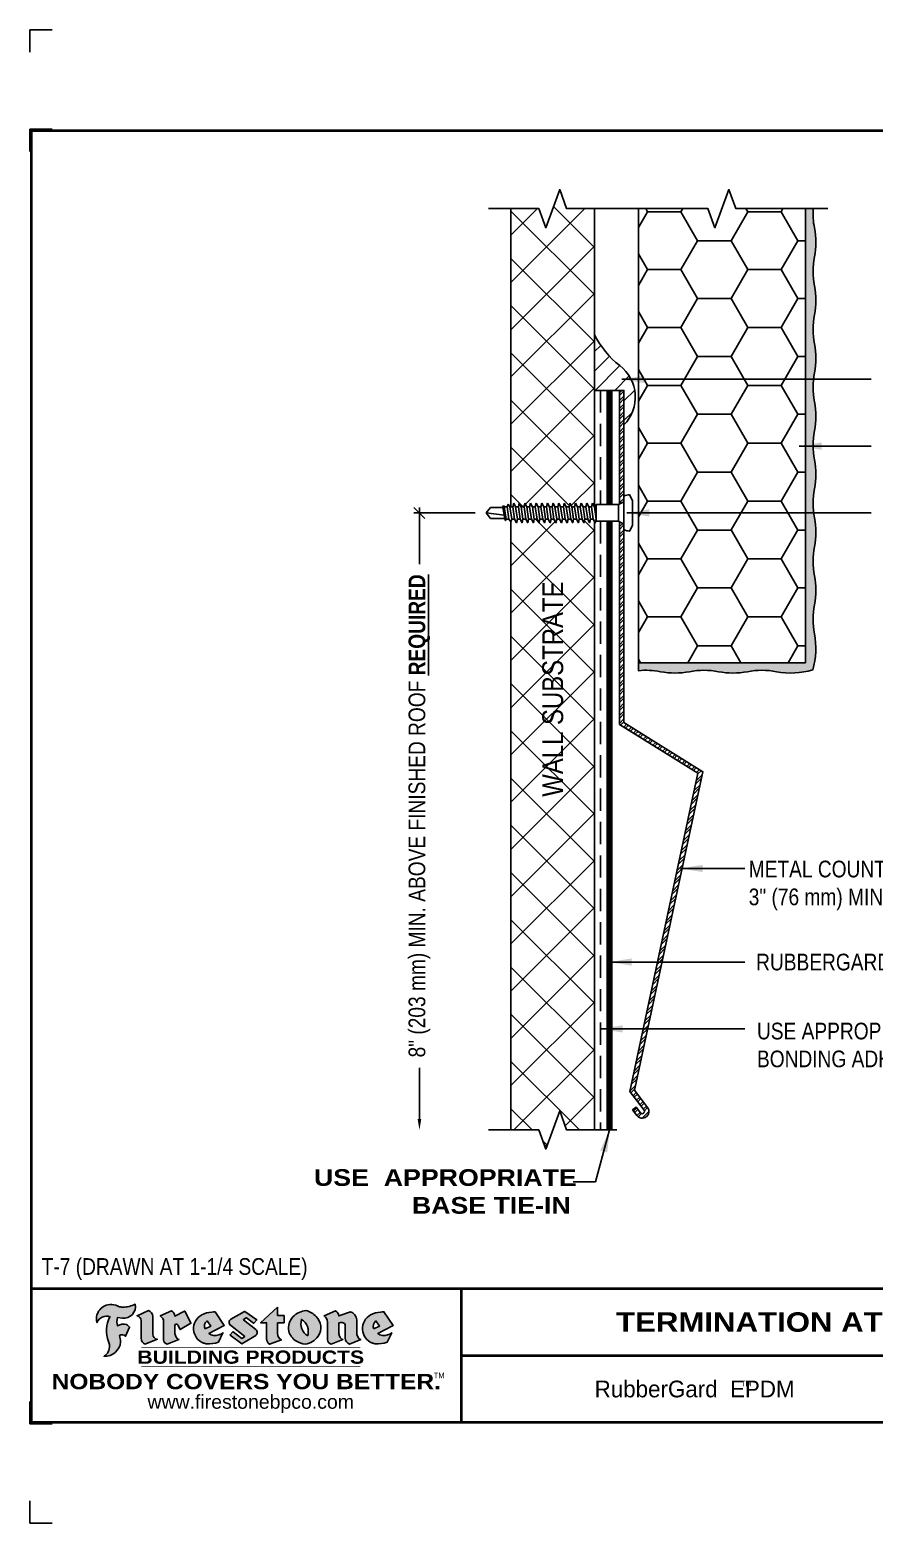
# Model space of a CAD drawing. Header units: inches. Extents: x 277.4 to 297.5, y -59.6 to -42.8.
# Drawn here: x 277.45 to 286.92, y -59.61 to -42.85 of the extents above; entities that cross this region are included whole.
import ezdxf
from ezdxf.enums import TextEntityAlignment as Align

# ---------------------------------------------------------------- set-up
doc = ezdxf.new("R2010")
doc.units = ezdxf.units.IN
doc.header["$MEASUREMENT"] = 0
doc.linetypes.add('HIDDEN', pattern=[0.375, 0.25, -0.125])
doc.layers.get('0').update_dxf_attribs({"linetype": 'CONTINUOUS'})
doc.layers.get('DEFPOINTS').update_dxf_attribs({"linetype": 'CONTINUOUS'})
for name, color, linetype in [('FSBP-ACCESSORY-FIRESTONE', 7, 'CONTINUOUS'), ('FSBP-ACCESSORY-OTHER', 7, 'CONTINUOUS'), ('FSBP-ADHESIVE', 1, 'HIDDEN'), ('FSBP-ANNO-NOTE', 7, 'CONTINUOUS'), ('FSBP-MEMBRANE', 7, 'CONTINUOUS'), ('FSBP-SEALANTS', 1, 'CONTINUOUS'), ('FSBP-TTLB', 7, 'CONTINUOUS'), ('FSBP-TTLB-BORDER', 7, 'CONTINUOUS'), ('FSBP-TTLB-TEXT', 7, 'CONTINUOUS'), ('FSBP-WALL-CURB', 9, 'CONTINUOUS')]:
    doc.layers.add(name, color=color, linetype=linetype)
doc.styles.add('FSBP_ARIAL', font='arial.ttf')
doc.styles.add('FSBP_ARIAL_BOLD', font='')
doc.styles.add('FSBP_ARIAL_NAR', font='ARIALN.TTF')
doc.styles.add('FSBP_BANKGOTHIC', font='bgothm.ttf')
doc.styles.get('FSBP_ARIAL_BOLD').set_extended_font_data('Arial Black')
doc.dimstyles.new('FSBP-DIM', dxfattribs={"dimtxt": 0.1875, "dimasz": 0.125, "dimexe": 0.0625, "dimexo": 0.125, "dimgap": 0.125, "dimtad": 0, "dimdec": 0, "dimzin": 1, "dimdsep": 46, "dimlunit": 4, "dimtxsty": 'FSBP_ARIAL_NAR', "dimblk": 'OBLIQUE', "dimcen": 0.09375, "dimdle": 0.0625, "dimclrd": 256, "dimclre": 256, "dimclrt": 256, "dimadec": 0, "dimazin": 0, "dimtfac": 1, "dimtdec": 0, "dimtmove": 1, "dimatfit": 3, "dimfxl": 1, "dimtolj": 1, "dimtzin": 0, "dimlwd": -1, "dimlwe": -1, "dimarcsym": 0})
doc.dimstyles.new('FSBP-LEADER', dxfattribs={"dimtxt": 0.1875, "dimasz": 0.25, "dimexe": 0.0625, "dimexo": 0.125, "dimgap": 0.125, "dimtad": 0, "dimtih": 1, "dimtoh": 1, "dimdec": 4, "dimzin": 0, "dimdsep": 46, "dimlunit": 4, "dimtxsty": 'FSBP_ARIAL_NAR', "dimcen": 0.09375, "dimclrd": 256, "dimclre": 256, "dimclrt": 256, "dimadec": 0, "dimazin": 0, "dimtfac": 1, "dimtdec": 4, "dimtofl": 0, "dimtmove": 0, "dimatfit": 3, "dimfxl": 1, "dimtolj": 1, "dimtzin": 0, "dimlwd": -1, "dimlwe": -1, "dimarcsym": 0})

# ---------------------------------------------------------------- blocks, each defined once
blk = doc.blocks.new('FSBP_AP_FASTENER_02')
at = {"layer": 'FSBP-ACCESSORY-FIRESTONE'}
for p, q in [((-0.125, 0), (-0.09375, -0.0625)), ((0.09375, -0.0625), (0.125, 0)), ((-0.09375, -0.0625), (-0.09375, -0.3125)), ((-0.09375, -0.0625), (0.09375, -0.0625)), ((0.09375, -0.0625), (0.09375, -0.3125)), ((-0.09375, -0.3125), (-0.0703125, -0.3325892857142776)), ((-0.0703125, -0.3641565527315151), (-0.0703125, -0.3957238197487527)), ((-0.0703125, -0.4272910867660471), (-0.0703125, -0.4588583537832847)), ((-0.0703125, -0.4904256208005222), (-0.0703125, -0.5219928878178166)), ((0.0703125, -0.3440672670172376), (0.0703125, -0.3756345340344751)), ((0.0703125, -0.4072018010517695), (0.0703125, -0.4387690680690071)), ((0.0703125, -0.4703363350862446), (0.0703125, -0.501903602103539)), ((-0.0703125, -0.5535601548350542), (-0.0703125, -0.5851274218523486)), ((-0.0703125, -0.6166946888695861), (-0.0703125, -0.6482619558868237)), ((0.0703125, -0.5334708691207766), (0.0703125, -0.5650381361380141)), ((0.0703125, -0.5966054031553085), (0.0703125, -0.6281726701725461)), ((0.0703125, -0.6597399371897836), (0.0703125, -0.691307204207078)), ((-0.0703125, -0.6798292229041181), (-0.0703125, -0.7113964899213556)), ((-0.0703125, -0.7429637569385932), (-0.0703125, -0.7745310239558876)), ((-0.0703125, -0.8060982909731251), (-0.0703125, -0.8376655579903627)), ((0.0703125, -0.7228744712243156), (0.0703125, -0.7544417382415531)), ((0.0703125, -0.7860090052588475), (0.0703125, -0.8175762722760851)), ((-0.0703125, -0.8692328250076571), (-0.0703125, -0.9008000920248946)), ((-0.0703125, -0.9323673590421322), (-0.0703125, -0.9639346260594266)), ((-0.0703125, -0.9955018930766641), (-0.0703125, -1.027069160093902)), ((0.0703125, -0.8491435392933226), (0.0703125, -0.880710806310617)), ((0.0703125, -0.9122780733278546), (0.0703125, -0.943845340345149)), ((0.0703125, -0.9754126073623866), (0.0703125, -1.006979874379624)), ((-0.0703125, -1.058636427111196), (-0.0703125, -1.090203694128434)), ((-0.0703125, -1.121770961145671), (-0.0703125, -1.153338228162966)), ((0.0703125, -1.038547141396919), (0.0703125, -1.070114408414156)), ((0.0703125, -1.101681675431394), (0.0703125, -1.133248942448688)), ((0.0703125, -1.164816209465926), (0.0703125, -1.196383476483163)), ((-0.0703125, -1.184905495180203), (-0.0703125, -1.216472762197441)), ((-0.0703125, -1.248040029214735), (-0.0703125, -1.279607296231973)), ((-0.0703125, -1.31117456324921), (-0.0703125, -1.342741830266505)), ((0.0625, -1.498492581068092), (0.0625, -1.339552249489429)), ((0.0703125, -1.227950743500458), (0.0703125, -1.259518010517695)), ((0.0703125, -1.291085277534933), (0.0703125, -1.322652544552227)), ((-0.0625, -1.498492581068092), (-0.0625, -1.35740939234654)), ((0, -1.545367581068092), (-0.06250000000002842, -1.498492581068092)), ((0, -1.545367581068092), (0.02460623630037162, -1.344965644303613)), ((0.0625, -1.498492581068092), (0, -1.545367581068092))]:
    blk.add_line(p, q, dxfattribs=at)
blk.add_lwpolyline([(0.1875, 0, 0.1250000000000271), (0.203125, 0.0625), (0.140625, 0.09375), (-0.140625, 0.09375), (-0.203125, 0.0625, 0.1250000000000271), (-0.1875, 0)], format="xyb", close=True, dxfattribs=at)
for points in [[(-0.109375, -0.3539532763657576), (-0.0703125, -0.3325892857142776), (0.0703125, -0.3125), (0.109375, -0.3227032763657576), (0.0703125, -0.3440672670172376), (-0.0703125, -0.3641565527315151)], [(-0.109375, -0.4170878104002895), (-0.0703125, -0.3957238197487527), (0.0703125, -0.3756345340344751), (0.109375, -0.3858378104002895), (0.0703125, -0.4072018010517695), (-0.0703125, -0.4272910867660471)], [(-0.109375, -0.4802223444347646), (-0.0703125, -0.4588583537832847), (0.0703125, -0.4387690680690071), (0.109375, -0.4489723444347646), (0.0703125, -0.4703363350862446), (-0.0703125, -0.4904256208005222)], [(-0.109375, -0.5433568784692966), (-0.0703125, -0.5219928878178166), (0.0703125, -0.501903602103539), (0.109375, -0.5121068784692966), (0.0703125, -0.5334708691207766), (-0.0703125, -0.5535601548350542)], [(-0.109375, -0.6064914125038285), (-0.0703125, -0.5851274218523486), (0.0703125, -0.5650381361380141), (0.109375, -0.5752414125038285), (0.0703125, -0.5966054031553085), (-0.0703125, -0.6166946888695861)], [(-0.109375, -0.6696259465383037), (-0.0703125, -0.6482619558868237), (0.0703125, -0.6281726701725461), (0.109375, -0.6383759465383037), (0.0703125, -0.6597399371897836), (-0.0703125, -0.6798292229041181)], [(-0.109375, -0.7327604805728356), (-0.0703125, -0.7113964899213556), (0.0703125, -0.691307204207078), (0.109375, -0.7015104805728356), (0.0703125, -0.7228744712243156), (-0.0703125, -0.7429637569385932)], [(-0.109375, -0.7958950146073676), (-0.0703125, -0.7745310239558876), (0.0703125, -0.7544417382415531), (0.109375, -0.7646450146073676), (0.0703125, -0.7860090052588475), (-0.0703125, -0.8060982909731251)], [(-0.109375, -0.8590295486418427), (-0.0703125, -0.8376655579903627), (0.0703125, -0.8175762722760851), (0.109375, -0.8277795486418427), (0.0703125, -0.8491435392933226), (-0.0703125, -0.8692328250076571)], [(-0.109375, -0.9221640826763746), (-0.0703125, -0.9008000920248946), (0.0703125, -0.880710806310617), (0.109375, -0.8909140826763746), (0.0703125, -0.9122780733278546), (-0.0703125, -0.9323673590421322)], [(-0.109375, -0.9852986167109066), (-0.0703125, -0.9639346260594266), (0.0703125, -0.943845340345149), (0.109375, -0.9540486167109066), (0.0703125, -0.9754126073623866), (-0.0703125, -0.9955018930766641)], [(-0.109375, -1.048433150745382), (-0.0703125, -1.027069160093902), (0.0703125, -1.006979874379624), (0.109375, -1.017183150745382), (0.0703125, -1.038547141396919), (-0.0703125, -1.058636427111196)], [(-0.109375, -1.111567684779914), (-0.0703125, -1.090203694128434), (0.0703125, -1.070114408414156), (0.109375, -1.080317684779914), (0.0703125, -1.101681675431394), (-0.0703125, -1.121770961145671)], [(-0.109375, -1.174702218814446), (-0.0703125, -1.153338228162966), (0.0703125, -1.133248942448688), (0.109375, -1.143452218814446), (0.0703125, -1.164816209465926), (-0.0703125, -1.184905495180203)], [(-0.109375, -1.237836752848978), (-0.0703125, -1.216472762197441), (0.0703125, -1.196383476483163), (0.109375, -1.206586752848978), (0.0703125, -1.227950743500458), (-0.0703125, -1.248040029214735)], [(-0.099609375, -1.29957619759773), (-0.0703125, -1.279607296231973), (0.0703125, -1.259518010517695), (0.099609375, -1.271116376169175), (0.0703125, -1.291085277534933), (-0.0703125, -1.31117456324921)], [(-0.0849609375, -1.352726280949355), (-0.0703125, -1.342741830266505), (0.0703125, -1.322652544552227), (0.0849609375, -1.328451727377967), (0.0703125, -1.338436178060817), (-0.0703125, -1.358525463775095)]]:
    blk.add_lwpolyline(points, close=True, dxfattribs=at)
blk.add_lwpolyline([(-0.09375, -0.3125), (0.09375, -0.3125)], dxfattribs=at)
blk = doc.blocks.new('TTLB-EPDM_1')
at = {"layer": 'FSBP-TTLB-TEXT'}
h = blk.add_hatch(color=1, dxfattribs=at)
edge = h.paths.add_edge_path()
edge.add_arc((1.037309769669573, -0.1982514792917306), 0.1319107607348553, 264.0410451462098, 370.3106169565175)
edge.add_arc((1.027551646585694, 0.1214293576525799), 0.3273056962876235, 270.05058356628535, 295.23459397187514, ccw=False)
edge.add_arc((1.022801957313345, -0.06680179986895154), 0.1391656561713503, 249.3281275763668, 272.0749124149863, ccw=False)
edge.add_line((0.9736743133014443, -0.1970076156048179), (0.9474927838574558, -0.1852745150568325))
edge.add_arc((0.8939498971398288, -0.3394262635682071), 0.1631857907024099, 70.84590087378872, 194.3325259843273)
edge.add_arc((0.8444260109029493, -0.4259936440910768), 0.1179914261095279, 70.96950098067128, 156.9641407594482, ccw=False)
edge.add_arc((1.153141409296894, -0.4684497516079468), 0.3110405457095052, 150.3231137483159, 203.2084295854517)
edge.add_arc((0.7562495500622943, -0.6412608153899899), 0.1218587156617311, 0.8849157075190988, 24.34668939894999, ccw=False)
edge.add_arc((0.7493781665697374, -0.6475258110744375), 0.1289731377238325, -58.36655102076742, 3.6216782311386737, ccw=False)
edge.add_arc((0.8256699029544474, -0.5792158350996106), 0.1783301886510354, 267.2205474105585, 354.1381621173521)
edge.add_arc((0.7903121048625305, -0.6011409294291745), 0.212787892960859, 0.9996158580669322, 21.00503380861244)
edge.add_arc((1.01880712263941, -0.5666691048185161), 0.05136395668415847, 40.82117713173261, 125.52727787225791, ccw=False)
edge.add_line((1.057676976260041, -0.5330924682126437), (1.102776947655911, -0.4308018311949837))
edge.add_arc((1.040858222524664, -0.4699705673995949), 0.07326744446031509, 32.31675181867256, 66.31481236598174)
edge.add_arc((1.032262518825329, -0.5063316993097662), 0.1102246948011782, 69.8179132332389, 125.254734720681)
edge.add_arc((1.127708877207287, -0.368959353531244), 0.1659710644737306, 164.1569669952081, 196.5811013160487, ccw=False)
edge.add_line((0.9680425188342383, -0.3236487780942383), (1.023615334387159, -0.3294494641845773))
h = blk.add_hatch(color=1, dxfattribs=at)
edge = h.paths.add_edge_path()
edge.add_line((1.275239419159561, -0.6223407783464694), (1.415345367376062, -0.5660418822574371))
edge.add_arc((1.421019305783958, -0.5090099247487757), 0.05731350411836949, 181.9717871001989, 264.31851000495806, ccw=False)
edge.add_line((1.363739737527226, -0.5109819325197265), (1.363412352251203, -0.3102363679013962))
edge.add_arc((1.294263659668751, -0.3103491388303989), 0.06914878453844908, 0.0934405599591014, 72.42834396969012)
edge.add_line((1.315139561173908, -0.2444268274366692), (1.186839444240604, -0.3024209471341379))
edge.add_arc((1.175246268095289, -0.3585110609420917), 0.05727567197445628, -0.017399788185912257, 78.322067691347, ccw=False)
edge.add_line((1.232521937428658, -0.3585284546236807), (1.232574268422297, -0.555126496687123))
edge.add_arc((1.305699496415486, -0.5558575689677219), 0.07312888236350451, 179.4272023230205, 245.3845503102953)
h = blk.add_hatch(color=1, dxfattribs=at)
edge = h.paths.add_edge_path()
edge.add_line((1.792026821926584, -0.3839679064720229), (1.722158956877934, -0.2518542302253621))
edge.add_arc((1.720119655279638, -0.2529327078887852), 0.002306916790721817, 27.87197133405656, 117.3766794470751)
edge.add_line((1.719058846382097, -0.250884159729182), (1.610638460368705, -0.3070279753467702))
edge.add_arc((1.547088841662962, -0.3061026658494403), 0.06355635479880145, 359.165808011073, 425.8793658831422)
edge.add_line((1.573061729235633, -0.2480956029480268), (1.446879247402876, -0.3051325108639702))
edge.add_arc((1.407812067100189, -0.370357133046621), 0.07602957263902092, -3.441403975725109, 59.07992244284969, ccw=False)
edge.add_line((1.483704536400296, -0.3749210150788969), (1.483704536400296, -0.5723838140635706))
edge.add_arc((1.54053746518044, -0.568254406115083), 0.05698275005415228, 184.1557352478595, 255.3066498366543)
edge.add_line((1.526084036778343, -0.6233736605654059), (1.657291340682093, -0.570650514527486))
edge.add_arc((1.688298576827198, -0.5021390388423987), 0.0752015358480571, 207.5160880841914, 245.649226723163, ccw=False)
edge.add_arc((1.721050197024907, -0.4914488168456328), 0.1093332836229113, 179.4823365255141, 204.5537900001094, ccw=False)
edge.add_line((1.611721375809452, -0.4904610114968335), (1.611721375809452, -0.4126404716788983))
edge.add_arc((1.628589765097195, -0.414159299036043), 0.01693662875851176, 28.356188110622725, 174.8549701683585, ccw=False)
edge.add_arc((1.627340435522395, -0.4197189881350504), 0.02111886817708033, 22.216893572439517, 40.10213956426492, ccw=False)
edge.add_line((1.646891420738257, -0.4117336534413738), (1.666638796144639, -0.4549750258192233))
edge.add_arc((1.668737246926742, -0.4540167099035481), 0.002306916790685496, 204.545128184284, 299.6323508190091)
edge.add_line((1.669877862091766, -0.4560219186518992), (1.791128135493295, -0.3870515928837648))
edge.add_line((1.791128135493295, -0.3870515928837648), (1.792026821926584, -0.3839679064720229))
h = blk.add_hatch(color=1, dxfattribs=at)
h.paths.add_polyline_path([(2.063388732080512, -0.2583237030618903, 0.02524281661523788), (2.025024361750752, -0.2610532129309178, 0.1213611957758757), (1.901773912052249, -0.3008158885520373, 0.6151668103976068), (1.93274136141747, -0.6099060679591872, 0.05306812109568645), (1.967936229862175, -0.617865745600497, 0.1150932231766138), (2.099126721549737, -0.5994933789882708), (2.151195569562105, -0.4944891916583316, -0.08755405562188731), (2.104230609512001, -0.5187113292177372, -0.265591761123442), (1.992692314386659, -0.5010701623316862), (2.165347897647223, -0.4141184325909109, 0.4518949533370738), (2.166222728871162, -0.4107679608846269)])
h.paths.add_polyline_path([(2.014217313945437, -0.4188965037300676), (1.951113654018855, -0.4515330109460507, -0.3720533890450154), (1.973177450672722, -0.3607130665457561)], flags=16)
h = blk.add_hatch(color=1, dxfattribs=at)
edge = h.paths.add_edge_path()
edge.add_arc((2.260407392426802, -0.3775796671688782), 0.04152450223225729, 123.20805433950699, 232.2027298779723, ccw=False)
edge.add_line((2.237665217914071, -0.3428366421988329), (2.393535971665983, -0.2540943745380986))
edge.add_arc((2.394677353533142, -0.2560991469722482), 0.002306916790741334, 55.64644466176611, 119.65426054492559, ccw=False)
edge.add_line((2.395979141996861, -0.2541946229174954), (2.531809646140459, -0.3470380726374032))
edge.add_arc((2.530468902927946, -0.3489153772789875), 0.002306916790700397, -42.731101238422525, 54.4661353739603, ccw=False)
edge.add_line((2.532163440279987, -0.3504807552658491), (2.498457913851155, -0.3869673252714421))
edge.add_arc((2.496763376499139, -0.3854019472845934), 0.002306916790672934, 233.7527076894875, 317.26889876138785, ccw=False)
edge.add_line((2.495399362263356, -0.38726241234572), (2.413849913492982, -0.3274738082119626))
edge.add_arc((2.412485899257181, -0.3293342732731342), 0.002306916790720064, 53.75270768979358, 124.4135619297835)
edge.add_line((2.41118211687575, -0.3274311136421062), (2.382933981293377, -0.346782838468144))
edge.add_arc((2.38423776367478, -0.3486859980991606), 0.002306916790694898, 124.4135619293799, 231.8459020253626)
edge.add_line((2.382812599816248, -0.3505000469010184), (2.519899969301207, -0.4581994452042721))
edge.add_arc((2.494247019847682, -0.4908523236374461), 0.04152450223225742, -55.21225898295222, 51.84590202520428, ccw=False)
edge.add_line((2.517938320565804, -0.5249552055672808), (2.364434947484597, -0.6179520922513717))
edge.add_arc((2.36323960192349, -0.6159790200102006), 0.002306916790726996, 233.2955624372927, 301.20872157023314, ccw=False)
edge.add_line((2.361860787187538, -0.6178285429225383), (2.231266621301074, -0.5204709167214361))
edge.add_arc((2.232647938930649, -0.5186232623475259), 0.002306916790697672, 135.5134179846393, 233.21798691998708, ccw=False)
edge.add_line((2.231002150870836, -0.5170067083764565), (2.262839375599356, -0.4845937328397696))
edge.add_arc((2.264485163659225, -0.4862102868108537), 0.002306916790748497, 53.0352839999411, 135.513417985369, ccw=False)
edge.add_line((2.265872365996302, -0.4843670465239001), (2.361834678328762, -0.5565872257804898))
edge.add_arc((2.363221880665761, -0.5547439854936304), 0.002306916790627066, 233.0352840000685, 302.2362632414394)
edge.add_line((2.36445241715569, -0.5566953042850713), (2.39428499383348, -0.5378823484768844))
edge.add_arc((2.393054457343549, -0.5359310296853765), 0.002306916790685166, 302.2362632406177, 412.2027298768422)
edge.add_line((2.394468296066179, -0.5341081404551886), (2.234958295420142, -0.4103916733127022))
h = blk.add_hatch(color=1, dxfattribs=at)
edge = h.paths.add_edge_path()
edge.add_line((2.763460561272041, -0.2072496393923444), (2.763460561272041, -0.2969520779963801))
edge.add_arc((2.765767478062699, -0.2969520779963943), 0.00230691679065842, 179.9999999996471, 269.9999999996471)
edge.add_line((2.765767478062685, -0.2992589947870528), (2.835417693520355, -0.2992589947870528))
edge.add_arc((2.835417693520355, -0.3015659115777538), 0.002306916790701052, 0, 90, ccw=False)
edge.add_line((2.837724610311056, -0.3015659115777538), (2.837724610311056, -0.3790761307453892))
edge.add_arc((2.83541769352037, -0.3790761307453749), 0.002306916790686842, 269.99999999964706, 359.99999999964706, ccw=False)
edge.add_line((2.835417693520355, -0.3813830475360618), (2.765767478062685, -0.3813830475360618))
edge.add_arc((2.765767478062699, -0.3836899643267202), 0.00230691679065842, 90.00000000035294, 180.0000000003529)
edge.add_line((2.763460561272041, -0.3836899643267344), (2.763460561272041, -0.5033995910642801))
edge.add_arc((2.836735953378943, -0.5071368822038516), 0.07337063740681413, 177.0802527808789, 245.3249543133826)
edge.add_line((2.806105814540615, -0.5738080530967267), (2.674529557384915, -0.6226036013049594))
edge.add_arc((2.708610405062069, -0.564298408791804), 0.06753517344606039, 177.0345319916277, 239.6926428024901, ccw=False)
edge.add_line((2.641165668230087, -0.560804539009709), (2.641165668230087, -0.3836899643267344))
edge.add_arc((2.638858751439429, -0.3836899643267202), 0.00230691679065842, 359.9999999996471, 449.999999999647)
edge.add_line((2.638858751439443, -0.3813830475360618), (2.572857950769389, -0.3813830475360618))
edge.add_line((2.572857950769389, -0.3813830475360618), (2.763460561272041, -0.2072496393923444))
h = blk.add_hatch(color=1, dxfattribs=at)
edge = h.paths.add_edge_path(flags=16)
edge.add_arc((2.940363509127394, -0.4847985213681437), 0.1684614578629418, 344.5558804047865, 417.0140046669545)
edge.add_arc((3.194458079644619, -0.3883534532477785), 0.1684614578629414, 164.5558804047864, 237.0140046669546)
edge = h.paths.add_edge_path()
edge.add_arc((3.069375116502199, -0.4399344555144872), 0.1828726885096673, 136.0914512150047, 191.213418978326)
edge.add_arc((3.064939550433406, -0.4318234379590333), 0.1803148804748503, 194.0167254156723, 240.6663730831859)
edge.add_arc((3.098047041778981, -0.3845058757092554), 0.2378525180183701, 239.2975390661776, 264.2889872773176)
edge.add_arc((3.04884478212623, -0.4190232383793012), 0.203760689247156, 277.1986764832036, 326.503572961274)
edge.add_arc((3.077739326803546, -0.4341046616465112), 0.171374865791709, 325.3768876809902, 406.3828327799087)
edge.add_arc((3.011839488065919, -0.4896144380417797), 0.2571945645850002, 44.28462553519766, 73.82901434867304)
edge.add_arc((3.117152499586992, -0.4983433120546693), 0.2579560664039132, 97.50292863483666, 134.1039137579027)
h = blk.add_hatch(color=1, dxfattribs=at)
edge = h.paths.add_edge_path()
edge.add_line((3.322690228557462, -0.5721896537377091), (3.322690228557462, -0.3749210150788969))
edge.add_arc((3.246797759257384, -0.3703571330465745), 0.076029572638996, 356.5585960242387, 419.0799224428129)
edge.add_line((3.285864939560099, -0.3051325108639702), (3.412047421392799, -0.2480956029480268))
edge.add_arc((3.386074533820159, -0.3061026658494941), 0.06355635479883807, 0.3962622833877276, 65.87936588318718, ccw=False)
edge.add_line((3.449629368605429, -0.3056631084210863), (3.580526418688805, -0.2593848434574539))
edge.add_arc((3.555744121700958, -0.3530904070730321), 0.09692726601172152, 2.366977007666776, 75.18615851992018, ccw=False)
edge.add_line((3.652588689330287, -0.3490873311063041), (3.652588689330287, -0.4883770011386872))
edge.add_arc((3.761877549389556, -0.4914934052703811), 0.1093332836229047, 178.3666365323574, 204.5537900000422)
edge.add_arc((3.729125929191727, -0.5021836272670953), 0.07520153584796169, 207.5160880841711, 245.2240541443093)
edge.add_line((3.697611150971852, -0.5704631245385627), (3.572585913552643, -0.6207021253773775))
edge.add_arc((3.59534718600759, -0.5526356419907701), 0.07177131519198746, 180.3328587115751, 251.51018566665869, ccw=False)
edge.add_line((3.523577081955409, -0.5530525936986663), (3.523577081955409, -0.4153032515383615))
edge.add_arc((3.486319529276879, -0.4148773504126441), 0.0372599868942854, 359.3450650296066, 449.0500281941028)
edge.add_arc((3.482769874121713, -0.4419622099033496), 0.06447454900600783, 86.29402372314017, 119.8211331593848)
edge.add_line((3.450707067966732, -0.3860252459975726), (3.450707067966732, -0.4904610114968335))
edge.add_arc((3.560035889182251, -0.491448816845647), 0.1093332836229751, 179.4823365255069, 204.5537900001023)
edge.add_arc((3.527284268984408, -0.5021390388424952), 0.07520153584796385, 207.5160880841699, 245.6492267231416)
edge.add_line((3.496277032839316, -0.570650514527486), (3.365069728935509, -0.6233736605654059))
edge.add_arc((3.37950248606194, -0.5682868177318081), 0.05694615642555727, 183.9298782390169, 255.318496325343, ccw=False)
h = blk.add_hatch(color=1, dxfattribs=at)
h.paths.add_polyline_path([(3.957695472291277, -0.2583237030618903, 0.02524281661523822), (3.919331101961575, -0.2610532129309178, 0.1085638477195505), (3.807890832595604, -0.2939221658134414, 0.6425897848490651), (3.827048101628293, -0.6099060679591872, 0.05306812109569052), (3.862242970072884, -0.617865745600497, 0.1150932231766133), (3.993433461760503, -0.5994933789882708), (4.045502309772871, -0.4944891916583316, -0.08755405562189084), (3.998537349722767, -0.5187113292177372, -0.2655917611234366), (3.886999054597368, -0.5010701623316862), (4.059654637857989, -0.4141184325909109, 0.4518949533370731), (4.060529469081928, -0.4107679608846269)])
h.paths.add_polyline_path([(3.90852405415626, -0.4188965037300676), (3.845420394229677, -0.4515330109460507, -0.3720533890450147), (3.867484190883488, -0.3607130665457561)], flags=16)
at = {"layer": 'DEFPOINTS', "linetype": 'Continuous', "ltscale": 1.75}
for points in [[(-0.015625, 13.88083333333333), (-0.015625, 14.13083333333333), (0.234375, 14.13083333333333)], [(-0.015625, -2.380833333333342), (-0.015625, -2.630833333333342), (0.234375, -2.630833333333342)]]:
    blk.add_lwpolyline(points, dxfattribs=at)
at = {"layer": 'DEFPOINTS', "color": 1}
for points in [[(0.234375, 13.015625), (-0.015625, 13.015625), (-0.015625, 12.765625)], [(0.234375, -1.515625), (-0.015625, -1.515625), (-0.015625, -1.265625)]]:
    blk.add_lwpolyline(points, dxfattribs=at)
at = {"layer": 'FSBP-TTLB', "const_width": 0.03125}
for points in [[(0, 0), (0, -1.5), (20, -1.5), (20, 0), (0, 0)], [(4.825208527206769, 0), (4.825208527206769, -0.75)], [(4.825208527206769, -0.75), (15.84028770518938, -0.75)], [(4.825208527206769, -0.75), (4.825208527206769, -1.5)]]:
    blk.add_lwpolyline(points, dxfattribs=at)
at = {"layer": 'FSBP-TTLB-BORDER', "const_width": 0.03125}
blk.add_lwpolyline([(20, 0), (20, 13), (0, 13), (0, 0)], dxfattribs=at)
at = {"layer": 'FSBP-TTLB-TEXT', "color": 1}
blk.add_line((0.7358432058323388, -0.379822754145593), (0.7358432058323388, -0.379822754145593), dxfattribs=at)
for points in [[(1.023615323725323, -0.3294494630716969, 0.5000510906601082), (1.167090420776901, -0.1746414942047778, -0.1103304102359608), (1.027840608309816, -0.2058762110801382, -0.09957876667165425), (0.9736743133014443, -0.1970076156048179), (0.9474927838574558, -0.1852745150568325, 0.5978159689075124), (0.7358432058323388, -0.379822754145593, -0.3938834584182213), (0.8828996422548698, -0.3144510229727047, 0.2349406564350952), (0.86727108227484, -0.5910237178633082, -0.1027304183841549), (0.8780937320133262, -0.6393788197974146, -0.2772692352614086), (0.8170223912655956, -0.7573362346216896, 0.3985429150902959), (1.003067614090241, -0.5974286950643517, 0.0875124847930418), (0.9889600163401155, -0.5248671157293501, -0.3874031597924062), (1.057676976260041, -0.5330924682126437), (1.102776947655911, -0.4308018311949837, 0.1494423498871741), (1.07029056398062, -0.4028746979725923, 0.2467195073738216), (0.9686394281704906, -0.4163228904100862, -0.1424285161541127), (0.9680425188342383, -0.3236487780942383), (1.023615334387159, -0.3294494641845773)], [(2.166222728871162, -0.4107679608846269), (2.063388732080512, -0.2583237030618903, 0.02524281661523788), (2.025024361750752, -0.2610532129309178, 0.1085638477195265), (1.913584092384895, -0.2939221658134414, 0.6425897848491228), (1.93274136141747, -0.6099060679591872, 0.05306812109568648), (1.967936229862175, -0.617865745600497, 0.1150932231766137), (2.099126721549737, -0.5994933789882708), (2.151195569562105, -0.4944891916583316, -0.0875540556218873), (2.104230609512001, -0.5187113292177372, -0.2655917611234418), (1.992692314386659, -0.5010701623316862), (2.165347897647223, -0.4141184325909109)], [(2.763460561272041, -0.2072496393923444), (2.763460561272041, -0.2969520779963801, 0.4142135623730958), (2.765767478062685, -0.2992589947870528), (2.835417693520355, -0.2992589947870528, -0.414213562373095), (2.837724610311056, -0.3015659115777538), (2.837724610311056, -0.3790761307453892, -0.4142135623730938), (2.835417693520355, -0.3813830475360618), (2.765767478062685, -0.3813830475360618, 0.4142135623730958), (2.763460561272041, -0.3836899643267344), (2.763460561272041, -0.5033995910642801, 0.3068985753588853), (2.806105814540615, -0.5738080530967267), (2.674529557384915, -0.6226036013049594, -0.2804194150632976), (2.641165668230087, -0.560804539009709), (2.641165668230087, -0.3836899643267344, 0.414213562373095), (2.638858751439443, -0.3813830475360618), (2.572857950769389, -0.3813830475360618), (2.763460561272041, -0.2072496393923444)], [(4.060529469081928, -0.4107679608846269), (3.957695472291277, -0.2583237030618903, 0.02524281661523788), (3.919331101961575, -0.2610532129309178, 0.1085638477195265), (3.807890832595604, -0.2939221658134414, 0.6425897848491228), (3.827048101628293, -0.6099060679591872, 0.05306812109568648), (3.862242970072884, -0.617865745600497, 0.1150932231766137), (3.993433461760503, -0.5994933789882708), (4.045502309772871, -0.4944891916583316, -0.0875540556218873), (3.998537349722767, -0.5187113292177372, -0.2655917611234418), (3.886999054597368, -0.5010701623316862), (4.059654637857989, -0.4141184325909109)], [(4.059654637857989, -0.4141184325909109, 0.4518949533370731), (4.060529469081928, -0.4107679608846269, 0.4518949533370731)]]:
    blk.add_lwpolyline(points, format="xyb", dxfattribs=at)
for points in [[(1.275239419159561, -0.6223407783464694), (1.415345367376062, -0.5660418822574371, -0.3756100036733062), (1.363739737527226, -0.5109819325197265), (1.363412352251203, -0.3102363679013962, 0.3265360292958048), (1.315139561173908, -0.2444268274366692), (1.186839444240604, -0.3024209471341379, -0.3557863980845349), (1.232521937428658, -0.3585284546236807), (1.232574268422297, -0.555126496687123, 0.2960110723418457)], [(1.792026821926584, -0.3839679064720229), (1.722158956877934, -0.2518542302253621, 0.4116839150163434), (1.719058846382097, -0.250884159729182), (1.610638460368705, -0.3070279753467702, 0.2996033003794034), (1.573061729235633, -0.2480956029480268), (1.446879247402876, -0.3051325108639702, -0.2797757560995365), (1.483704536400296, -0.3749210150788969), (1.483704536400296, -0.5723838140635706, 0.320828638474519), (1.526084036778343, -0.6233736605654059), (1.657291340682093, -0.570650514527486, -0.1679398621276611), (1.621603752698661, -0.5368819723450571, -0.1098333365370753), (1.611721375809452, -0.4904610114968335), (1.611721375809452, -0.4126404716788983, -0.743334502655012), (1.64349420176768, -0.4061152228778298, -0.07819791644735608), (1.646891420738257, -0.4117336534413738), (1.666638796144639, -0.4549750258192233, 0.4404648714563479), (1.669877862091766, -0.4560219186518992), (1.791128135493295, -0.3870515928837648)], [(2.234958295420142, -0.4103916733127022, -0.5150044486718882), (2.237665217914071, -0.3428366421988329), (2.393535971665983, -0.2540943745380986, -0.2867822934100265), (2.395979141996861, -0.2541946229174954), (2.531809646140459, -0.3470380726374032, -0.4515027974650387), (2.532163440279987, -0.3504807552658491), (2.498457913851155, -0.3869673252714421, -0.3814439164929681), (2.495399362263356, -0.38726241234572), (2.413849913492982, -0.3274738082119626, 0.3184718635035665), (2.41118211687575, -0.3274311136421062), (2.382933981293377, -0.346782838468144, 0.5064094529656681), (2.382812599816248, -0.3505000469010184), (2.519899969301207, -0.4581994452042721, -0.5043597839115849), (2.517938320565804, -0.5249552055672808), (2.364434947484597, -0.6179520922513717, -0.3053163970316367), (2.361860787187538, -0.6178285429225383), (2.231266621301074, -0.5204709167214361, -0.4541703869768119), (2.231002150870836, -0.5170067083764565), (2.262839375599356, -0.4845937328397696, -0.3762644290664977), (2.265872365996302, -0.4843670465239001), (2.361834678328762, -0.5565872257804898, 0.3114700032088108), (2.36445241715569, -0.5566953042850713), (2.39428499383348, -0.5378823484768844, 0.520381097387146), (2.394468296066179, -0.5341081404551886)], [(2.937624918725987, -0.3131105398334029, 0.2452625673097023), (2.889993533867141, -0.4754966266250307, 0.2064059665179019), (2.976604338974084, -0.5890186876871866, 0.1094800500670344), (3.074378098474654, -0.6211778035979165, 0.2185147641853038), (3.218764944843201, -0.5314757029352819, 0.3689489483072479), (3.195959963110113, -0.3100352223135445, 0.1296305888694145), (3.0834694040758, -0.242595816912754, 0.1610736375384317)], [(3.322690228557462, -0.5721896537377091), (3.322690228557462, -0.3749210150788969, 0.2797757560995341), (3.285864939560099, -0.3051325108639702), (3.412047421392799, -0.2480956029480268, -0.2937618496109166), (3.449629368605429, -0.3056631084210863), (3.580526418688805, -0.2593848434574539, -0.3288760160581939), (3.652588689330287, -0.3490873311063041), (3.652588689330287, -0.4883770011386872, 0.114762897203527), (3.662431105063263, -0.536926560769686, 0.166032965990522), (3.697611150971852, -0.5704631245385627), (3.572585913552643, -0.6207021253773775, -0.3209557512194564), (3.523577081955409, -0.5530525936986663), (3.523577081955409, -0.4153032515383615, 0.4127061514896111), (3.48693727661589, -0.3776224848030694, 0.1473421876160361), (3.450707067966732, -0.3860252459975726), (3.450707067966732, -0.4904610114968335, 0.1098333365370753), (3.460589444855941, -0.5368819723450855, 0.1679398621276611), (3.496277032839316, -0.570650514527486), (3.365069728935509, -0.6233736605654059, -0.3219729545308964), (3.322690228557462, -0.5721896537377091, 29.1476284739)], [(1.951113654018855, -0.4515330109460507), (2.014217313945437, -0.4188965037300676), (1.973177450672722, -0.3607130665457561, 0.3720533890450154)], [(3.10274193015772, -0.5296595419651595, 0.3271311138286319), (3.032079658614293, -0.3434924326507627, 0.3271311138286322)], [(3.845420394229677, -0.4515330109460507), (3.90852405415626, -0.4188965037300676), (3.867484190883488, -0.3607130665457561, 0.3720533890450154)]]:
    blk.add_lwpolyline(points, format="xyb", close=True, dxfattribs=at)
at = {"layer": 'FSBP-TTLB-TEXT', "const_width": 0.0078125}
for points in [[(1.233926579809207, -0.6584455781731435), (3.691229482685259, -0.6584455781731577)], [(1.233926579809207, -0.8761560960495984), (3.691229482685259, -0.8761560960495842)]]:
    blk.add_lwpolyline(points, dxfattribs=at)
at = {"layer": 'FSBP-TTLB-TEXT', "color": 1}
for centre, start, end in [((1.789987520328282, -0.3850463841354355), 299.6323508193319, 27.87197133380463), ((2.164310260790558, -0.412058050385383), 296.7304547840455, 34.00233684987403)]:
    blk.add_arc(centre, 0.00230691679068068, start, end, dxfattribs=at)
at = {"layer": 'FSBP-TTLB-TEXT', "lineweight": 18, "style": 'FSBP_ARIAL_BOLD'}
blk.add_text('BUILDING PRODUCTS', height=0.1484375, dxfattribs=at).set_placement((2.462578031247233, -0.7673008371113639), align=Align.MIDDLE_CENTER)
at = {"layer": 'FSBP-TTLB-TEXT', "color": 1}
for s, height, style, p in [('NOBODY COVERS YOU BETTER.', 0.171875, 'FSBP_ARIAL_BOLD', (2.412604263603384, -1.041650450587369)), ('TM', 0.0625, 'FSBP_BANKGOTHIC', (4.576671173373001, -0.9725745042934193))]:
    blk.add_text(s, height=height, dxfattribs=dict(at, style=style)).set_placement(p, align=Align.MIDDLE_CENTER)
at = {"layer": 'FSBP-TTLB-TEXT'}
for s, height, style, p in [('RubberGard  EPDM', 0.1875, 'FSBP_BANKGOTHIC', (7.443365678241776, -1.125)), ('TM', 0.0625, 'FSBP_BANKGOTHIC', (8.023397742165457, -1.062518816683806)), ('www.firestonebpco.com', 0.15625, 'FSBP_ARIAL', (2.462578031247233, -1.268657306740124))]:
    blk.add_text(s, height=height, dxfattribs=dict(at, style=style)).set_placement(p, align=Align.MIDDLE_CENTER)
for tag, height, style, p in [('MAXIMUM_WARRANTY', 0.1875, 'FSBP_ARIAL_BOLD', (18.03987100774941, 0.2240244307510579)), ('ACCPT_SYSTEMS', 0.21875, 'FSBP_ARIAL', (12.49438170418193, -1.125))]:
    blk.add_attdef(tag, text='', height=height, dxfattribs=dict(at, style=style)).set_placement(p, align=Align.MIDDLE_LEFT)
for tag, height, style, p in [('DETAIL_DESCP_LINE_1', 0.21875, 'FSBP_ARIAL_BOLD', (10.33118450231211, -0.3736318192489421)), ('ISSUE_REV_DATE', 0.21875, 'FSBP_ARIAL', (16.84069633627263, -0.7282559425942452)), ('DETAIL_NUMBER', 0.4375, 'FSBP_ARIAL', (18.91941590748775, -0.8931630692489421))]:
    blk.add_attdef(tag, text='', height=height, dxfattribs=dict(at, style=style)).set_placement(p, align=Align.MIDDLE_CENTER)
blk = doc.blocks.new('_OBLIQUE')
at = {"color": 0, "linetype": 'ByBlock'}
blk.add_line((-0.5, -0.5), (0.5, 0.5), dxfattribs=at)
blk = doc.blocks.new('*D4')
at = {"layer": 'DEFPOINTS', "color": 0, "transparency": 16777216}
for p in [(281.8181120247438, -48.26908298545125), (282.5681120247438, -48.26908298545125), (282.5949435006623, -55.19507399381949)]:
    blk.add_point(p, dxfattribs=at)
at = {"layer": 'FSBP-ANNO-NOTE', "transparency": 16777216}
for p, q in [((282.4431120247438, -48.26908298545125), (281.7556120247438, -48.26908298545125)), ((281.8181120247438, -48.20658298545125), (281.8181120247438, -48.84283906262309)), ((281.8181120247438, -55.07007399381949), (281.8181120247438, -54.49631791664765))]:
    blk.add_line(p, q, dxfattribs=at)
blk.add_solid([(281.7972786914105, -55.07007399381949), (281.8389453580771, -55.07007399381949), (281.8181120247438, -55.19507399381949)], dxfattribs=at)
at = {"layer": 'FSBP-ANNO-NOTE', "transparency": 16777216, "xscale": 0.125, "yscale": 0.125, "zscale": 0.125, "rotation": 90}
blk.add_blockref('_OBLIQUE', (281.8181120247438, -48.26908298545125), dxfattribs=at)
at = {"layer": 'FSBP-ANNO-NOTE', "transparency": 16777216, "insert": (281.8181120247438, -51.66957848963532), "char_height": 0.1875, "attachment_point": 5, "rotation": 90, "style": 'FSBP_ARIAL_NAR'}
blk.add_mtext('\\A1;8" (203 mm) MIN. ABOVE FINISHED ROOF {\\fArial Narrow|b1|i0|c0|p34;\\LREQUIRED}', dxfattribs=at)

msp = doc.modelspace()

# ---------------------------------------------------------------- hatches: boundary and pattern name
at = {"layer": 'FSBP-ACCESSORY-OTHER'}
h = msp.add_hatch(dxfattribs=at)
h.set_pattern_fill('STEEL', color=256, scale=0.5, style=0)
h.set_pattern_definition([(45, (0, 0), (-0.04419417382415922, 0.04419417382415922), []), (45, (0, 0.03125), (-0.04419417382415922, 0.04419417382415922), [])])
h.paths.add_polyline_path([(284.1788477974519, -54.76141370706746), (284.3380467002349, -54.97278114718112, -1), (284.2981078522702, -55.0028625105688), (284.2500366454162, -54.93903865400792), (284.2100977974519, -54.96912001739558), (284.2581690043057, -55.03294387395646, 1), (284.3779855481995, -54.94269978379351), (284.2325184991042, -54.74956404447194), (284.9981439475151, -51.17396398543198), (284.113479605812, -50.62254168068493), (284.1134796058121, -48.39408298545133), (284.0634796058121, -48.36908298545131), (284.063479605812, -50.64325235880354), (284.9432315258729, -51.19161268994537)])
h.paths.add_polyline_path([(284.1134796058121, -46.89325235880354), (284.063479605812, -46.89326394172731), (284.0634796058119, -48.1690829854512), (284.1134796058121, -48.14408298545113)])
at = {"layer": 'FSBP-SEALANTS'}
h = msp.add_hatch(dxfattribs=at)
h.set_pattern_fill('ANSI31', color=256, scale=1.25, style=0)
h.set_pattern_definition([(45, (-5.684341886080801e-14, -35.02333333333326), (-0.110485434560398, 0.1104854345603981), [])])
edge = h.paths.add_edge_path()
edge.add_arc((284.6831205872241, -45.82042978146548), 1.005864938762164, 206.4368673966137, 232.235469974545)
edge.add_arc((283.7932553375821, -46.96910479038412), 0.4471713438662746, -44.26568539744528, 52.23546997454832, ccw=False)
edge.add_line((284.1134796058122, -47.28122436492512), (284.1134796058121, -46.89325235880354))
edge.add_line((284.1134796058121, -46.89325235880354), (283.7824435006625, -46.89332904612316))
edge.add_line((283.7824435006625, -46.89332904612316), (283.7824435006625, -46.26825235880369))
at = {"layer": 'FSBP-WALL-CURB'}
h = msp.add_hatch(dxfattribs=at)
h.set_pattern_fill('ANSI37', color=256, scale=3, style=0)
h.set_pattern_definition([(45, (0.3142502234347262, -35.47051604416727), (-0.2651650429449553, 0.2651650429449554), []), (135, (0.3142502234347262, -35.47051604416727), (-0.2651650429449554, -0.2651650429449553), [])])
h.paths.add_polyline_path([(283.7824435006623, -44.85315181124618), (283.4699435006623, -44.85315181124618), (283.3918185006623, -44.63850513785125), (283.2355685006623, -45.06779848464105), (283.1574435006623, -44.85315181124618), (282.8449435006623, -44.85315181124618), (282.8449435006624, -48.10357645699287), (282.8970068436144, -48.19877048545125), (282.9285741106316, -48.19877048545126), (282.9387773869975, -48.15970798545123), (282.9601413776489, -48.19877048545125), (282.9917086446662, -48.19877048545125), (283.001911921032, -48.15970798545127), (283.0232759116834, -48.19877048545125), (283.0548431787007, -48.19877048545126), (283.0650464550665, -48.15970798545121), (283.086410445718, -48.19877048545125), (283.1179777127352, -48.19877048545125), (283.128180989101, -48.15970798545116), (283.1495449797525, -48.19877048545124), (283.1811122467698, -48.19877048545125), (283.1913155231355, -48.15970798545129), (283.212679513787, -48.19877048545124), (283.2442467808042, -48.19877048545124), (283.2544500571701, -48.15970798545122), (283.2758140478215, -48.19877048545125), (283.3073813148387, -48.19877048545125), (283.3175845912045, -48.15970798545121), (283.338948581856, -48.19877048545125), (283.3705158488733, -48.19877048545125), (283.3807191252391, -48.15970798545127), (283.4020831158905, -48.19877048545125), (283.4336503829077, -48.19877048545125), (283.4438536592736, -48.15970798545123), (283.4652176499251, -48.19877048545125), (283.4967849169423, -48.19877048545125), (283.5069881933081, -48.15970798545121), (283.5283521839596, -48.19877048545125), (283.5599194509768, -48.19877048545125), (283.5701227273426, -48.15970798545123), (283.591486717994, -48.19877048545125), (283.6230539850113, -48.19877048545126), (283.6332572613771, -48.15970798545123), (283.6546212520286, -48.19877048545125), (283.6861885190458, -48.19877048545125), (283.6963917954116, -48.15970798545119), (283.7177557860632, -48.19877048545125), (283.7493230530804, -48.19877048545125), (283.7595263294461, -48.15970798545127), (283.7680719257067, -48.17533298545125), (283.7824435006624, -48.17533298545125)])
h.paths.add_polyline_path([(283.7824435006623, -48.36322201527712), (283.7694123387947, -48.33939548545125), (283.7378450717774, -48.33939548545125), (283.7276417954117, -48.37845798545128), (283.7062778047601, -48.33939548545125), (283.6747105377429, -48.33939548545125), (283.6645072613771, -48.37845798545124), (283.6431432707256, -48.33939548545124), (283.6115760037084, -48.33939548545124), (283.6013727273426, -48.37845798545127), (283.5800087366911, -48.33939548545125), (283.5484414696738, -48.33939548545125), (283.5382381933081, -48.37845798545124), (283.5168742026566, -48.33939548545124), (283.4853069356394, -48.33939548545125), (283.4751036592737, -48.37845798545124), (283.4537396686221, -48.33939548545124), (283.4221724016048, -48.33939548545124), (283.4119691252391, -48.37845798545127), (283.3906051345876, -48.33939548545125), (283.3590378675703, -48.33939548545125), (283.3488345912046, -48.37845798545128), (283.3274706005531, -48.33939548545125), (283.2959033335358, -48.33939548545125), (283.2857000571701, -48.37845798545128), (283.2643360665186, -48.33939548545125), (283.2327687995013, -48.33939548545125), (283.2225655231355, -48.37845798545128), (283.2012015324841, -48.33939548545125), (283.1696342654668, -48.33939548545125), (283.1594309891011, -48.37845798545124), (283.1380669984495, -48.33939548545124), (283.1064997314323, -48.33939548545124), (283.0962964550665, -48.37845798545122), (283.074932464415, -48.33939548545126), (283.0433651973978, -48.33939548545126), (283.033161921032, -48.37845798545129), (283.0117979303805, -48.33939548545125), (282.9802306633632, -48.33939548545125), (282.9700273869975, -48.37845798545128), (282.948663396346, -48.33939548545125), (282.9170961293287, -48.33939548545125), (282.9068928529629, -48.37845798545128), (282.8855288623115, -48.33939548545125), (282.8539615952942, -48.33939548545125), (282.8449435006623, -48.36217472858827), (282.8449435006623, -55.1950739938195), (283.1574435006623, -55.19507399381949), (283.2355685006623, -55.40972066721438), (283.3918185006624, -54.9804273204246), (283.4699435006623, -55.19507399381949), (283.7824435006623, -55.19507399381949)])
h.paths.add_polyline_path([(283.4955099868492, -51.51546024184385), (283.4955099868492, -48.97754350412216), (283.1317171406692, -48.97754350412216), (283.1317171406692, -51.51546024184385)], flags=24)
h = msp.add_hatch(dxfattribs=at)
h.set_pattern_fill('HONEY', color=256, scale=3, style=0)
h.set_pattern_definition([(0, (0.3142502234347262, -35.47051604416727), (0.5625, 0.324759525), [0.375, -0.75]), (120, (0.3142502234347262, -35.47051604416727), (-0.5624999987709673, 0.3247595271287468), [0.3749999999999997, -0.7499999999999993]), (59.99999999999999, (0.3142502234347262, -35.47051604416727), (1.229032625671422e-09, 0.6495190521287468), [-0.75, 0.375])])
h.paths.add_polyline_path([(286.1496853634421, -44.85315181124618), (285.368435363442, -44.85315181124618), (285.290310363442, -44.6385051378512), (285.134060363442, -45.06779848464104), (285.055935363442, -44.85315181124619), (284.4583397838344, -44.85315181124618), (284.274685363442, -44.85315181124617), (284.274685363442, -49.95015359567112), (286.149685363442, -49.95015359567112)])
h = msp.add_hatch(dxfattribs=at)
h.set_pattern_fill('AR-SAND', scale=0.03, style=0)
h.set_pattern_definition([(37.50000000000001, (-5.684341886080801e-14, -35.47051604416727), (-0.001889800743288245, 0.05780471307039476), [0, -0.0456, 0, -0.051, 0, -0.04875]), (7.499999999999999, (-5.684341886080801e-14, -35.47051604416727), (0.05309330115803181, 0.0846643819568922), [0, -0.0246, 0, -0.0411, 0, -0.01575]), (327.5, (-0.03690000000005684, -35.47051604416727), (0.09342425585254485, 0.0001697716061089349), [0, -0.015, 0, -0.054, 0, -0.0705]), (317.5, (-0.03690000000005684, -35.47051604416727), (0.09018379813716879, 0.02633026694802747), [0, -0.0075, 0, -0.03539999999999999, 0, -0.0405])])
h.paths.add_polyline_path([(286.2503091907276, -45.72034264820905, -0.0960810097052137), (286.2503091907276, -45.39497257532737, 0.09608100970522296), (286.2503091907275, -45.06960250244565, -0.06372156834285977), (286.2363715702324, -44.85315181124618), (286.149685363442, -44.85315181124618), (286.149685363442, -49.95015359567113), (284.2746853634421, -49.95015359567113), (284.274685363442, -50.03943159121381, -0.07307165977999922), (284.5228349990335, -50.0507774229567, 0.09608100970521734), (284.8482050719152, -50.0507774229567, -0.09608100970521744), (285.1735751447969, -50.0507774229567, 0.09608100970521734), (285.4989452176786, -50.0507774229567, -0.09608100970521744), (285.8243152905603, -50.0507774229567, 0.1207254770375788), (286.2305062824491, -50.03097451467815, 0.1207254770375562), (286.2503091907276, -49.62478352278947, -0.09608100970522747), (286.2503091907276, -49.29941344990775, 0.09608100970521975), (286.2503091907276, -48.97404337702604, -0.09608100970521795), (286.2503091907276, -48.64867330414434, 0.09608100970521709), (286.2503091907276, -48.32330323126264, -0.09608100970521744), (286.2503091907276, -47.99793315838095, 0.09608100970521709), (286.2503091907276, -47.67256308549925, -0.09608100970521744), (286.2503091907276, -47.34719301261755, 0.09608100970521709), (286.2503091907276, -47.02182293973586, -0.09608100970521744), (286.2503091907276, -46.69645286685416, 0.09608100970521709), (286.2503091907276, -46.37108279397246, -0.09608100970521744), (286.2503091907276, -46.04571272109077, 0.0960810097052219)])

# ---------------------------------------------------------------- linework, layer by layer
at = {"layer": 'FSBP-ACCESSORY-OTHER', "linetype": 'Continuous'}
msp.add_lwpolyline([(284.063479605812, -48.1690829854512), (284.063479605812, -46.89325235880354), (284.1134796058121, -46.89325235880354), (284.113479605812, -50.62254168068493), (284.9981439475151, -51.173963985432), (284.2325184991042, -54.74956404447191), (284.3779855481995, -54.94269978379351, -0.9999999999999324), (284.2581690043057, -55.03294387395646), (284.2100977974519, -54.96912001739558), (284.2500366454163, -54.93903865400793), (284.2981078522702, -55.0028625105688, 0.9999999999999999), (284.3380467002349, -54.97278114718112), (284.1788477974519, -54.76141370706738), (284.9432315258729, -51.19161268994536), (284.063479605812, -50.64325235880354), (284.063479605812, -48.3690829854513)], format="xyb", dxfattribs=at)
at = {"layer": 'FSBP-ADHESIVE', "linetype": 'HIDDEN'}
for p, q in [((283.84878908027, -46.89325235880354), (283.84878908027, -48.17533298545125)), ((283.84878908027, -48.36283298545125), (283.84878908027, -55.19507399381949))]:
    msp.add_line(p, q, dxfattribs=at)
at = {"layer": 'FSBP-MEMBRANE', "const_width": 0.07421875}
for points in [[(283.9510936748522, -48.17533298545125), (283.9510936748522, -46.89325235880354)], [(283.9510936748522, -55.19507399381949), (283.9510936748522, -48.36283298545125)]]:
    msp.add_lwpolyline(points, dxfattribs=at)
at = {"layer": 'FSBP-SEALANTS'}
msp.add_lwpolyline([(283.7824435006625, -46.26825235880369, 0.1130455276657983), (284.0671110177875, -46.61560050866404, -0.4478514127585886), (284.1134796058122, -47.28122436492512), (284.1134796058121, -46.89325235880354), (283.7824435006625, -46.89332904612316)], format="xyb", close=True, dxfattribs=at)
at = {"layer": 'FSBP-WALL-CURB'}
for p, q in [((282.8449435006623, -44.85315181124618), (282.8449435006623, -48.19877048545125)), ((283.7824435006623, -44.85315181124618), (283.7824435006624, -48.19695844145907)), ((282.8449435006623, -48.36217472858836), (282.8449435006623, -55.19507399381949)), ((283.7824435006623, -48.36322201527706), (283.7824435006623, -55.19507399381949))]:
    msp.add_line(p, q, dxfattribs=at)
for points in [[(282.5949435006623, -44.85315181124618), (283.1574435006623, -44.85315181124618), (283.2355685006623, -45.06779848464107), (283.3918185006623, -44.63850513785128), (283.4699435006623, -44.85315181124618), (284.4583397838344, -44.85315181124618)], [(284.4583397838344, -44.85315181124618), (285.055935363442, -44.85315181124618), (285.134060363442, -45.06779848464107), (285.290310363442, -44.63850513785128), (285.368435363442, -44.85315181124618), (286.399685363442, -44.85315181124618)], [(286.149685363442, -44.85315181124618), (286.149685363442, -49.95015359567113), (284.274685363442, -49.95015359567113), (284.274685363442, -44.85315181124618)], [(282.5949435006623, -55.19507399381949), (283.1574435006623, -55.19507399381949), (283.2355685006623, -55.40972066721439), (283.3918185006623, -54.9804273204246), (283.4699435006623, -55.19507399381949), (284.0324435006623, -55.19507399381949)]]:
    msp.add_lwpolyline(points, dxfattribs=at)
msp.add_lwpolyline([(286.2363715702324, -44.85315181124618, 0.06372156834286767), (286.2503091907276, -45.06960250244568, -0.09608100970521709), (286.2503091907276, -45.39497257532737, 0.09608100970521744), (286.2503091907276, -45.72034264820907, -0.09608100970521709), (286.2503091907276, -46.04571272109077, 0.09608100970521744), (286.2503091907276, -46.37108279397246, -0.09608100970521709), (286.2503091907276, -46.69645286685416, 0.09608100970521744), (286.2503091907276, -47.02182293973586, -0.09608100970521709), (286.2503091907276, -47.34719301261755, 0.09608100970521744), (286.2503091907276, -47.67256308549925, -0.09608100970521709), (286.2503091907276, -47.99793315838095, 0.09608100970521744), (286.2503091907276, -48.32330323126264, -0.09608100970521709), (286.2503091907276, -48.64867330414434, 0.09608100970521744), (286.2503091907276, -48.97404337702604, -0.09608100970521709), (286.2503091907276, -49.29941344990773, 0.09608100970521732), (286.2503091907276, -49.62478352278943, -0.1207254770375761), (286.230506282449, -50.03097451467816, -0.1207254770375612), (285.8243152905603, -50.0507774229567, 0.09608100970521744), (285.4989452176786, -50.0507774229567, -0.09608100970521732), (285.1735751447969, -50.0507774229567, 0.09608100970521744), (284.8482050719152, -50.0507774229567, -0.09608100970521732), (284.5228349990335, -50.0507774229567, 0.07307165977999922), (284.274685363442, -50.03943159121381), (284.274685363442, -49.95015359567113)], format="xyb", dxfattribs=at)

# ---------------------------------------------------------------- block references
ref = msp.add_blockref('TTLB-EPDM_1', (277.4627011304549, -56.9773711702308))
ref.add_attrib('DETAIL_DESCP_LINE_1', 'TERMINATION AT EIFS OR WALL CLADDING', dxfattribs={"layer": 'FSBP-TTLB-TEXT', "height": 0.21875, "style": 'FSBP_ARIAL_BOLD'}).set_placement((287.793885632767, -57.35100298947974), align=Align.MIDDLE_CENTER)
at = {"layer": 'FSBP-ACCESSORY-FIRESTONE', "rotation": 270}
msp.add_blockref('FSBP_AP_FASTENER_02', (284.1134796058119, -48.26908298545125), dxfattribs=at)

# ---------------------------------------------------------------- texts
at = {"layer": 'DEFPOINTS', "style": 'FSBP_ARIAL_NAR'}
msp.add_text('T-7 (DRAWN AT 1-1/4 SCALE)', height=0.1875, dxfattribs=at).set_placement((277.5798584845293, -56.7273711702308), align=Align.MIDDLE_LEFT)
at = {"layer": 'FSBP-ANNO-NOTE', "style": 'FSBP_ARIAL_NAR'}
msp.add_text('WALL SUBSTRATE', height=0.234375, rotation=90, dxfattribs=at).set_placement((283.3136935006623, -50.246501872983), align=Align.MIDDLE_CENTER)
msp.add_text('RUBBERGARD EPDM MEMBRANE', height=0.1875, dxfattribs=at).set_placement((285.5960553338225, -53.31015201994033), align=Align.MIDDLE_LEFT)
at = {"layer": 'FSBP-ANNO-NOTE', "char_height": 0.1875, "attachment_point": 1}
for s, width, heights, insert, style in [('\\A1;METAL COUNTERFLASHING BY OTHERS \\P3" (76 mm) MIN. FACE (SEE NOTE #3)', 5.00594112824183, [0.6832819923984061], (285.5129448094085, -52.17232151618191), 'FSBP_ARIAL_NAR'), ('USE APPROPRIATE FIRESTONE BONDING ADHESIVE', 4.057734987007279, [0.5937539391998188], (285.6053611088275, -53.99083512877651), 'FSBP_ARIAL_NAR'), ('\\A1;\\pi0.16083;USE  APPROPRIATE \\P\\pi1.2595;BASE TIE-IN', 2.98164556433403, [0.6123590627157682], (280.4739554600565, -55.63514761580518), 'FSBP_ARIAL_BOLD')]:
    msp.add_mtext_dynamic_manual_height_columns(s, width=width, gutter_width=5, heights=heights, dxfattribs=dict(at, insert=insert, style=style))

# ---------------------------------------------------------------- dimensions: what is measured, and where the dimension line sits
at = {"layer": 'FSBP-ANNO-NOTE'}
dim = msp.add_linear_dim(base=(281.8181120247438, -48.26908298545125), p1=(282.5949435006623, -55.19507399381949), p2=(282.5681120247438, -48.26908298545125), angle=90, text='8" (203 mm) MIN. ABOVE FINISHED ROOF {\\fArial Narrow|b1|i0|c0|p34;\\LREQUIRED}', dimstyle='FSBP-DIM', override={"dimblk2": 'OBLIQUE', "dimsah": 1, "dimse1": 1, "dimsd1": 0}, dxfattribs=at)
dim.commit()
dim.dimension.update_dxf_attribs({"geometry": '*D4', "text_midpoint": (281.8181120247438, -51.66957848963532)})

# ---------------------------------------------------------------- leaders
for points in [[(284.088833891885, -46.76908298545125), (286.8855453455359, -46.76908298545125)], [(286.0800922742198, -47.51908298545125), (286.8855453455359, -47.51908298545125)], [(284.1469527825458, -48.26908298545125), (286.8855453455359, -48.26908298545125)], [(284.7472855655485, -52.25937076994036), (285.4710553338224, -52.25937076994036)], [(283.9510936748522, -53.31015201994033), (285.4710553338225, -53.31015201994033)], [(283.8487962741492, -54.06015201994033), (285.4710553338225, -54.06015201994033)], [(283.9510936748522, -55.19507399381949), (283.7948356238265, -55.77612276048201), (283.5448356238265, -55.77612276048201)]]:
    msp.add_leader(points, dimstyle='FSBP-LEADER', dxfattribs=at)

doc.saveas('drawing.dxf')
